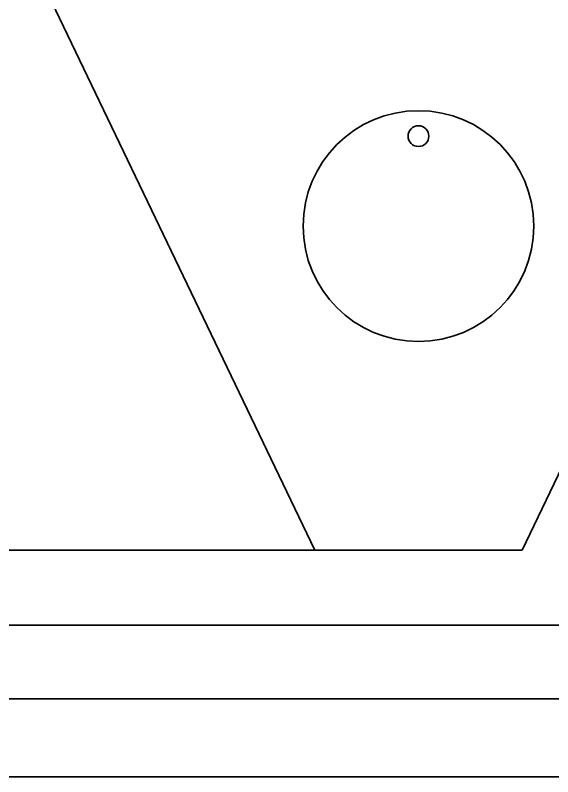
# Model space of a CAD drawing. Header units: inches. Extents: x -3 to 1973, y -1327 to -740.
# Drawn here: x 1449.1 to 1656.5, y -1326.9 to -1033.2 of the extents above; entities that cross this region are included whole.
import ezdxf

# ---------------------------------------------------------------- set-up
doc = ezdxf.new("R2010")
doc.units = ezdxf.units.IN
doc.header["$MEASUREMENT"] = 0
doc.layers.add('Capa 1', color=7, linetype='Continuous')

msp = doc.modelspace()

# ---------------------------------------------------------------- linework, layer by layer
at = {"layer": 'Capa 1', "color": 12, "lineweight": 35, "true_color": 0xdf040b}
for points in [[(1764.7, -989.52), (1644.7, -1239.52), (1564.7, -1239.52)], [(1771.56, -1298.42), (1771.56, -1268.42), (871.56, -1268.42), (871.56, -1298.42)], [(871.56, -1326.9), (1771.56, -1326.9), (1771.56, -1296.9), (871.56, -1296.9), (871.56, -1326.9)]]:
    msp.add_lwpolyline(points, dxfattribs=at)
for points, knots in [([(1444.71, -989.52), (1444.71, -989.52), (1364.71, -989.52), (1364.71, -989.52), (1364.71, -989.52), (1288.12, -1149.08), (1288.12, -1149.08), (1288.12, -1149.08), (1290.64, -1153.45), (1290.64, -1153.45), (1290.64, -1153.45), (1290.54, -1153.49), (1290.54, -1153.49), (1289.94, -1153.69), (1289.4, -1154), (1288.92, -1154.42), (1288.92, -1154.42), (1288.84, -1154.49), (1288.84, -1154.49), (1288.84, -1154.49), (1287.03, -1151.35), (1287.03, -1151.35), (1287.03, -1151.35), (1278.1, -1169.95), (1278.1, -1169.95), (1278.1, -1169.95), (1279.76, -1169.95), (1279.76, -1169.95), (1279.66, -1170.52), (1279.66, -1171.1), (1279.76, -1171.67), (1279.76, -1171.67), (1277.28, -1171.67), (1277.28, -1171.67), (1277.28, -1171.67), (1244.71, -1239.52), (1244.71, -1239.52), (1244.71, -1239.52), (1564.71, -1239.52), (1564.71, -1239.52), (1564.71, -1239.52), (1444.71, -989.52), (1444.71, -989.52)], [0, 0, 0, 0, 1, 1, 1, 2, 2, 2, 3, 3, 3, 4, 4, 4, 5, 5, 5, 6, 6, 6, 7, 7, 7, 8, 8, 8, 9, 9, 9, 10, 10, 10, 11, 11, 11, 12, 12, 12, 13, 13, 13, 14, 14, 14, 14]), ([(1604.7, -1070.02), (1580.13, -1070.02), (1560.2, -1089.95), (1560.2, -1114.52), (1560.2, -1139.1), (1580.13, -1159.02), (1604.7, -1159.02), (1629.28, -1159.02), (1649.2, -1139.1), (1649.2, -1114.52), (1649.2, -1089.95), (1629.28, -1070.02), (1604.7, -1070.02)], [0, 0, 0, 0, 1, 1, 1, 2, 2, 2, 3, 3, 3, 4, 4, 4, 4]), ([(1604.7, -1075.85), (1602.49, -1075.85), (1600.7, -1077.64), (1600.7, -1079.85), (1600.7, -1082.06), (1602.49, -1083.85), (1604.7, -1083.85), (1606.91, -1083.85), (1608.7, -1082.06), (1608.7, -1079.85), (1608.7, -1077.64), (1606.91, -1075.85), (1604.7, -1075.85)], [0, 0, 0, 0, 1, 1, 1, 2, 2, 2, 3, 3, 3, 4, 4, 4, 4])]:
    msp.add_open_spline(points, degree=3, knots=knots, dxfattribs=at)

doc.saveas('drawing.dxf')
